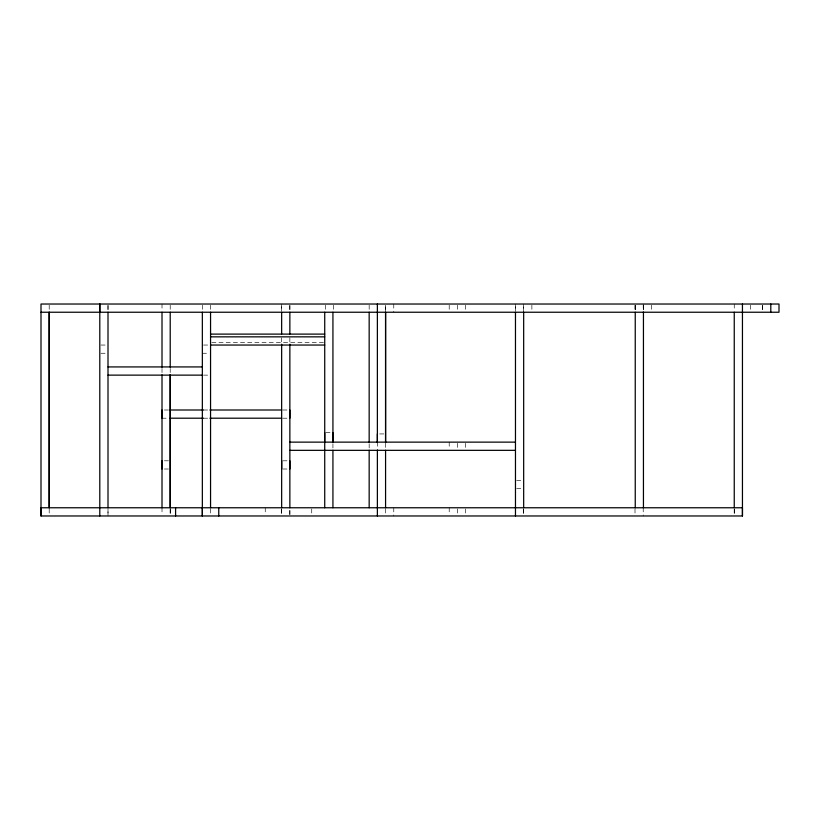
<?xml version="1.0" encoding="UTF-8"?>
<svg xmlns="http://www.w3.org/2000/svg" width="820" height="820" viewBox="0 0 820 820"><rect width="100%" height="100%" fill="white"/><g stroke="black" fill="none" stroke-linecap="round" stroke-linejoin="round"><path stroke-width="0.61" stroke-dasharray="4.1 3.07" d="M170.212 508.933L170.212 514.796L170.212 507.764M281.66 508.933L281.66 514.796L281.66 507.764M281.649 304.025L281.649 311.067L281.649 305.204M289.86 514.796L289.86 508.933L289.86 515.975M385.574 311.067L385.574 304.025M515.472 304.025L515.472 311.067L515.472 305.204M523.672 311.067L523.672 305.204M211.816 342.319L323.459 342.319M100.973 345.046L106.825 345.046M203.524 345.046L209.377 345.046M100.973 353.256L106.825 353.256M202.345 353.256L209.377 353.256M203.524 375.13L209.377 375.13M164.359 410L169.043 410M203.524 410L208.639 410M282.828 410L287.512 410M162.011 418.2L169.043 418.2M203.524 418.2L208.639 418.2M282.828 418.2L289.86 418.2M325.899 432.642L330.583 432.642M379.711 433.934L384.406 433.934M164.359 460.809L170.212 460.809M282.828 460.809L289.86 460.809M164.359 469.009L170.212 469.009M282.828 469.009L289.86 469.009M516.641 480.417L521.335 480.417M516.641 488.628L523.672 488.628M750.659 305.204L750.659 312.236M734.248 304.025L734.248 311.067M651.654 305.204L651.654 311.067M643.218 304.025L643.218 312.236M643.218 507.764L643.218 515.975M635.008 305.204L635.008 311.067M635.008 508.933L635.008 514.796M531.883 305.204L531.883 312.236M523.672 304.025L523.672 312.236M465.616 305.204L465.616 311.067M465.616 443.302L465.616 449.165M465.616 508.933L465.616 514.796M457.416 305.204L457.416 312.236M457.416 443.302L457.416 450.334M457.416 508.933L457.416 514.796M449.206 305.204L449.206 311.067M449.206 442.134L449.206 449.165M449.206 507.764L449.206 514.796M393.774 304.025L393.774 312.236M393.774 507.764L393.774 515.975M385.574 305.204L385.574 312.236M385.574 443.302L385.574 450.334M385.574 508.933L385.574 514.796M377.374 442.134L377.374 450.334M369.164 305.204L369.164 312.236M369.164 443.866L369.164 448.981M333.617 305.204L333.617 311.067M332.93 443.866L332.93 449.053M325.407 305.204L325.407 311.067M311.733 508.933L311.733 514.796M289.86 337.789L289.86 342.904M281.649 337.789L281.649 342.904M265.249 507.764L265.249 514.796M210.555 305.204L210.555 312.236M210.555 508.933L210.555 514.796M202.345 305.204L202.345 311.067M170.212 305.204L170.212 311.067M170.212 368.467L170.212 373.582M162.011 304.025L162.011 311.067M162.011 368.467L162.011 373.582M162.011 507.764L162.011 514.796M49.2 305.204L49.2 311.067M49.2 508.933L49.2 514.796M108.004 508.933L108.004 515.975L108.004 508.933M108.004 305.204L108.004 311.067L108.004 305.204M289.86 305.204L289.86 311.067L289.86 305.204M523.672 508.933L523.672 514.796L523.672 508.933M635.244 305.204L635.244 311.067L635.244 305.204M643.444 305.204L643.444 311.067L643.444 305.204M734.248 508.933L734.248 514.796L734.248 508.933M762.59 305.204L762.59 311.067L762.59 305.204"/><path stroke-width="1.23" d="M41 515.975L41 507.764L742.448 507.764L742.448 515.975L41 515.975L41 304.025L779 304.025L779 312.236L41 312.236M99.794 312.236L99.794 304.025L99.794 515.975M162.011 469.009L162.011 460.809M162.011 418.2L162.011 410M202.345 507.764L202.345 515.975L202.345 312.236M281.649 469.009L281.649 460.809M289.86 469.009L289.86 460.809M289.86 418.2L289.86 410M324.73 440.842L324.73 432.642M332.93 440.842L332.93 432.642M377.374 442.134L377.374 433.934M377.374 304.025L377.374 442.585M385.574 442.134L385.574 312.236L385.574 442.585M210.555 334.109L324.73 334.109M210.555 336.846L324.73 336.846M210.555 345.046L324.73 345.046M108.004 366.929L202.345 366.929M108.004 375.13L202.345 375.13M170.212 410L203.524 410M209.92 410L281.66 410M170.212 418.2L203.524 418.2M209.92 418.2L281.66 418.2M289.86 442.134L515.472 442.134M289.86 450.334L515.472 450.334M770.8 304.025L770.8 312.236M742.448 304.025L742.448 515.975M734.248 312.236L734.248 507.764M643.444 312.236L643.444 507.764M635.244 312.236L635.244 507.764M523.672 312.236L523.672 507.764M515.472 312.236L515.472 515.975M385.574 450.252L385.574 507.764M377.374 450.252L377.374 515.975M369.164 312.236L369.164 442.585M369.164 450.252L369.164 507.764M332.93 312.236L332.93 442.585M332.93 450.252L332.93 507.764M324.73 312.236L324.73 507.764M289.86 312.236L289.86 333.955M289.86 344.185L289.86 507.764M281.649 312.236L281.649 333.955M281.649 344.185L281.66 507.764M218.755 507.764L218.755 515.975M210.555 312.236L210.555 507.764M175.593 507.764L175.593 515.975M170.212 312.236L170.212 367.186M162.011 312.236L162.011 367.186M162.011 374.853L162.011 507.764M108.004 312.236L108.004 507.764M49.2 312.236L49.2 507.764L49.2 312.236M170.212 374.853L170.212 507.764L170.212 374.853"/></g></svg>
